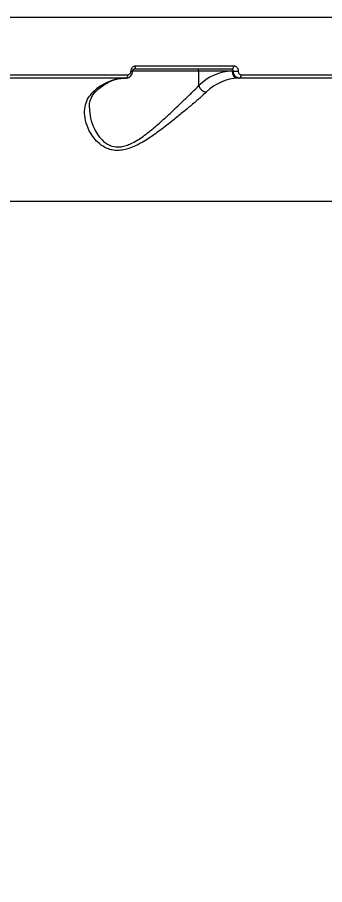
# Model space of a CAD drawing. Header units: millimetres. Extents: x -8327 to 9087, y -6583 to 5996.
# Drawn here: x 5756.7 to 5842.6, y -15.4 to 226.9 of the extents above; entities that cross this region are included whole.
import ezdxf

# ---------------------------------------------------------------- set-up
doc = ezdxf.new("R2010")
doc.units = ezdxf.units.MM
for name, color, linetype in [('DIKOM_ОБЪЕКТ', 7, 'Continuous'), ('DIKOM_РАЗМЕР_ЗОНА', 7, 'Continuous'), ('DIKOM_РАЗМЕР_ОБЪЕКТА', 7, 'Continuous')]:
    doc.layers.add(name, color=color, linetype=linetype)
doc.styles.add('style1', font='arial.ttf', dxfattribs={"width": 0.8})
doc.dimstyles.new('1-50', dxfattribs={"dimtxt": 300, "dimasz": 200, "dimexe": 100, "dimexo": 0, "dimgap": 100, "dimtad": 1, "dimtxsty": 'style1', "dimcen": 200, "dimclrd": 7, "dimclre": 7, "dimclrt": 7, "dimadec": 1, "dimazin": 2, "dimtfac": 1, "dimtmove": 0, "dimatfit": 2, "dimfxl": 0, "dimlwd": 25, "dimlwe": 18, "dimarcsym": 0})

# ---------------------------------------------------------------- blocks, each defined once
blk = doc.blocks.new('*D9')
at = {"layer": 'Defpoints', "color": 0, "transparency": 16777216}
for p in [(7087.37, 843.9), (-4957.59, 227.93), (7087.37, -4838.64)]:
    blk.add_point(p, dxfattribs=at)
at = {"layer": 'DIKOM_РАЗМЕР_ОБЪЕКТА', "color": 7, "lineweight": 18, "transparency": 16777216}
for p, q in [((7087.37, 843.9), (7087.37, -4938.64)), ((-4957.59, 227.93), (-4957.59, -4938.64))]:
    blk.add_line(p, q, dxfattribs=at)
at = {"layer": 'DIKOM_РАЗМЕР_ОБЪЕКТА', "color": 7, "lineweight": 25, "transparency": 16777216}
blk.add_line((-4757.59, -4838.64), (6887.37, -4838.64), dxfattribs=at)
at = {"layer": 'DIKOM_РАЗМЕР_ОБЪЕКТА', "color": 7, "transparency": 16777216}
for points in [[(-4757.59, -4805.31), (-4757.59, -4871.97), (-4957.59, -4838.64)], [(6887.37, -4805.31), (6887.37, -4871.97), (7087.37, -4838.64)]]:
    blk.add_solid(points, dxfattribs=at)
at = {"layer": 'DIKOM_РАЗМЕР_ОБЪЕКТА', "color": 7, "transparency": 16777216, "insert": (4098.94, -4585.47), "char_height": 300, "attachment_point": 5, "style": 'style1'}
blk.add_mtext('12040', dxfattribs=at)
blk = doc.blocks.new('*D12')
at = {"layer": 'Defpoints', "color": 0, "transparency": 16777216}
for p in [(-6501.58, 227.93), (9087.37, 227.93), (9087.37, -6483.3)]:
    blk.add_point(p, dxfattribs=at)
at = {"layer": 'DIKOM_РАЗМЕР_ЗОНА', "color": 7, "lineweight": 18, "transparency": 16777216}
for p, q in [((-6501.58, 227.93), (-6501.58, -6583.3)), ((9087.37, 227.93), (9087.37, -6583.3))]:
    blk.add_line(p, q, dxfattribs=at)
at = {"layer": 'DIKOM_РАЗМЕР_ЗОНА', "color": 7, "lineweight": 25, "transparency": 16777216}
blk.add_line((-6301.58, -6483.3), (8887.37, -6483.3), dxfattribs=at)
at = {"layer": 'DIKOM_РАЗМЕР_ЗОНА', "color": 7, "transparency": 16777216}
for points in [[(-6301.58, -6449.97), (-6301.58, -6516.64), (-6501.58, -6483.3)], [(8887.37, -6449.97), (8887.37, -6516.64), (9087.37, -6483.3)]]:
    blk.add_solid(points, dxfattribs=at)
at = {"layer": 'DIKOM_РАЗМЕР_ЗОНА', "color": 7, "transparency": 16777216, "insert": (2981.2, -6230.13), "char_height": 300, "attachment_point": 5, "style": 'style1'}
blk.add_mtext('15500', dxfattribs=at)

msp = doc.modelspace()

# ---------------------------------------------------------------- linework, layer by layer
at = {"layer": 'DIKOM_ОБЪЕКТ', "color": 7, "linetype": 'Continuous', "lineweight": 15}
for p, q in [((5959.632, 226.926), (5544.763, 226.926)), ((5789.784, 213.394), (5817.213, 213.394)), ((5716.448, 210.888), (5787.593, 210.888)), ((5807.471, 211.928), (5788.912, 211.928)), ((5816.698, 212.428), (5789.269, 212.428)), ((5807.471, 207.878), (5807.471, 211.928)), ((5816.739, 211.928), (5807.471, 211.928)), ((5817.099, 211.928), (5816.739, 211.928)), ((5819.308, 210.888), (5890.453, 210.888)), ((5787.078, 209.928), (5715.933, 209.928)), ((5818.793, 209.928), (5818.453, 209.928)), ((5889.938, 209.928), (5818.793, 209.928)), ((5880.764, 175.426), (5580.756, 175.426))]:
    msp.add_line(p, q, dxfattribs=at)
at = {"layer": 'DIKOM_ОБЪЕКТ', "color": 7, "linetype": 'Continuous', "lineweight": 15, "flags": 128}
for points in [[(5789.269, 212.428), (5789.368, 212.447), (5789.462, 212.501), (5789.55, 212.59), (5789.627, 212.709), (5789.691, 212.855), (5789.74, 213.022), (5789.771, 213.204), (5789.784, 213.394)], [(5816.698, 212.428), (5816.797, 212.447), (5816.892, 212.501), (5816.979, 212.59), (5817.057, 212.709), (5817.12, 212.855), (5817.169, 213.022), (5817.201, 213.204), (5817.213, 213.394)], [(5787.078, 209.928), (5787.176, 209.947), (5787.27, 210.001), (5787.358, 210.089), (5787.434, 210.207), (5787.499, 210.352), (5787.547, 210.518), (5787.579, 210.699), (5787.593, 210.888)], [(5818.793, 209.928), (5818.891, 209.947), (5818.985, 210.001), (5819.073, 210.089), (5819.15, 210.207), (5819.214, 210.352), (5819.263, 210.518), (5819.294, 210.699), (5819.308, 210.888)]]:
    msp.add_lwpolyline(points, dxfattribs=at)
at = {"layer": 'DIKOM_ОБЪЕКТ', "color": 7, "linetype": 'Continuous', "lineweight": 15}
for centre, radius, start, end in [((5788.62, 214.332), 2.446, 266.48299, 277.86703), ((5807.004, 211.962), 0.468, 355.91001, 85.30721), ((5817.237, 198.159), 13.779, 92.07282, 135.13954), ((5818.608, 211.796), 1.874, 175.94335, 265.25727), ((5818.422, 234.805), 22.915, 266.68997, 270.12194), ((5787.213, 196.814), 13.123, 92.07238, 135.13863), ((5818.928, 196.815), 13.122, 92.07246, 135.14082), ((5777.947, 207.384), 1.314, 268.43045, 311.70114), ((5809.778, 208.442), 2.375, 193.72174, 266.33416)]:
    msp.add_arc(centre, radius, start, end, dxfattribs=at)
for points, knots in [([(5791.793, -181.425), (5792.352, -181.186), (5794.848, -180.122), (5799.246, -177.921), (5804.978, -174.816), (5810.662, -171.385), (5816.296, -167.659), (5821.874, -163.633), (5827.393, -159.312), (5832.849, -154.7), (5838.237, -149.799), (5843.553, -144.614), (5848.793, -139.147), (5853.954, -133.405), (5859.03, -127.39), (5864.019, -121.108), (5868.917, -114.564), (5873.719, -107.761), (5878.424, -100.707), (5883.025, -93.405), (5887.522, -85.861), (5891.909, -78.082), (5896.184, -70.073), (5900.344, -61.839), (5904.386, -53.388), (5908.306, -44.726), (5912.101, -35.859), (5915.769, -26.794), (5919.309, -17.537), (5922.715, -8.096), (5925.986, 1.522), (5929.12, 11.31), (5932.114, 21.261), (5934.966, 31.368), (5937.674, 41.621), (5940.235, 52.015), (5942.649, 62.541), (5944.913, 73.191), (5947.025, 83.957), (5948.984, 94.832), (5950.788, 105.806), (5952.438, 116.872), (5953.929, 128.022), (5955.263, 139.246), (5956.437, 150.537), (5957.451, 161.886), (5958.305, 173.285), (5958.996, 184.725), (5959.526, 196.197), (5959.892, 207.693), (5960.081, 217.94), (5960.107, 224.353), (5960.117, 226.927)], [0, 0, 0, 0, 0.0058768, 0.0262675, 0.0466642, 0.0670671, 0.087475, 0.1078876, 0.1283047, 0.1487257, 0.16915, 0.1895772, 0.2100063, 0.2304374, 0.2508696, 0.2713028, 0.2917369, 0.3121714, 0.3326061, 0.3530404, 0.373475, 0.3939091, 0.4143426, 0.434776, 0.4552089, 0.4756412, 0.4960728, 0.5165038, 0.5369346, 0.5573646, 0.577794, 0.5982233, 0.6186517, 0.6390797, 0.6595072, 0.6799343, 0.7003611, 0.7207874, 0.7412133, 0.7616388, 0.7820641, 0.8024892, 0.8229139, 0.8433384, 0.8637627, 0.8841868, 0.9046108, 0.9250346, 0.9454584, 0.9658821, 0.9863058, 1, 1, 1, 1]), ([(5788.47, 211.89), (5788.479, 212.001), (5788.5, 212.281), (5788.662, 212.704), (5788.96, 213.085), (5789.349, 213.344), (5789.639, 213.377), (5789.784, 213.394)], [0, 0, 0, 0, 0.1418618, 0.3567426, 0.5713108, 0.7857499, 1, 1, 1, 1]), ([(5817.213, 213.394), (5817.308, 213.387), (5817.546, 213.368), (5817.904, 213.188), (5818.225, 212.848), (5818.438, 212.398), (5818.46, 212.059), (5818.471, 211.89)], [0, 0, 0, 0, 0.1406486, 0.3550601, 0.5698482, 0.7848798, 1, 1, 1, 1]), ([(5787.111, 209.948), (5787.163, 209.943), (5787.434, 209.92), (5787.916, 210.107), (5788.463, 210.518), (5788.824, 211.13), (5788.982, 211.632), (5788.95, 211.895), (5788.948, 211.91)], [0, 0, 0, 0, 0.0531698, 0.2781277, 0.5037768, 0.737534, 0.9841468, 1, 1, 1, 1]), ([(5787.593, 210.888), (5787.689, 210.899), (5787.882, 210.921), (5788.142, 211.094), (5788.342, 211.348), (5788.45, 211.63), (5788.465, 211.816), (5788.47, 211.89)], [0, 0, 0, 0, 0.2142216, 0.4284074, 0.6431627, 0.858074, 1, 1, 1, 1]), ([(5788.959, 211.909), (5788.959, 211.939), (5788.96, 212.026), (5789, 212.163), (5789.069, 212.294), (5789.15, 212.381), (5789.229, 212.426), (5789.257, 212.43), (5789.271, 212.428), (5789.272, 212.428)], [0, 0, 0, 0, 0.0835492, 0.233593, 0.3872813, 0.5495068, 0.73021, 0.990844, 1, 1, 1, 1]), ([(5817.099, 211.928), (5817.098, 211.985), (5817.095, 212.097), (5817.029, 212.247), (5816.927, 212.36), (5816.809, 212.42), (5816.73, 212.426), (5816.698, 212.428)], [0, 0, 0, 0, 0.2153659, 0.4304679, 0.6451679, 0.8593195, 1, 1, 1, 1]), ([(5818.793, 209.928), (5818.667, 209.938), (5818.349, 209.962), (5817.87, 210.202), (5817.439, 210.654), (5817.149, 211.253), (5817.116, 211.703), (5817.099, 211.928)], [0, 0, 0, 0, 0.1407831, 0.3554403, 0.5702667, 0.7851573, 1, 1, 1, 1]), ([(5818.471, 211.89), (5818.478, 211.778), (5818.493, 211.552), (5818.634, 211.252), (5818.848, 211.025), (5819.086, 210.905), (5819.245, 210.893), (5819.308, 210.888)], [0, 0, 0, 0, 0.2151602, 0.430161, 0.6450124, 0.8595386, 1, 1, 1, 1]), ([(5778.825, 206.407), (5779.094, 206.646), (5779.879, 207.344), (5781.207, 208.283), (5782.805, 209.127), (5784.422, 209.681), (5785.733, 209.905), (5786.508, 209.923), (5786.738, 209.928)], [0, 0, 0, 0, 0.1033872, 0.3019059, 0.5017326, 0.704745, 0.9124575, 1, 1, 1, 1]), ([(5809.626, 206.071), (5809.009, 205.516), (5807.773, 204.404), (5805.44, 202.427), (5802.9, 200.305), (5799.972, 197.929), (5796.683, 195.349), (5793.047, 192.79), (5789.465, 190.755), (5786.507, 189.803), (5784.375, 189.685), (5782.83, 189.897), (5781.414, 190.42), (5779.89, 191.341), (5778.425, 192.72), (5776.942, 194.821), (5775.832, 197.374), (5775.386, 200.092), (5775.653, 202.5), (5776.437, 204.489), (5777.447, 205.573), (5777.911, 206.071)], [0, 0, 0, 0, 0.0554765, 0.111024, 0.1664958, 0.2220059, 0.2900263, 0.3579649, 0.4226777, 0.4774094, 0.5052497, 0.5330961, 0.5627121, 0.5923753, 0.6404304, 0.6885832, 0.7603272, 0.8320631, 0.8910022, 0.9498679, 1, 1, 1, 1]), ([(5776.84, 201.64), (5776.836, 201.69), (5776.788, 202.266), (5776.967, 203.26), (5777.382, 204.536), (5777.996, 205.569), (5778.576, 206.145), (5778.837, 206.403)], [0, 0, 0, 0, 0.0260848, 0.2985461, 0.5705114, 0.8073973, 1, 1, 1, 1]), ([(5776.841, 201.64), (5776.901, 200.682), (5777.024, 198.73), (5777.991, 196.087), (5779.264, 193.879), (5780.546, 192.429), (5781.901, 191.452), (5783.382, 190.799), (5784.822, 190.656), (5786.269, 190.848), (5787.458, 191.178), (5789.594, 192.122), (5792.367, 193.967), (5795.635, 196.64), (5798.607, 199.34), (5801.266, 201.825), (5803.588, 204.047), (5805.735, 206.12), (5806.892, 207.292), (5807.471, 207.878)], [0, 0, 0, 0, 0.08489877, 0.17306588, 0.23091776, 0.28862559, 0.32307086, 0.35742669, 0.40731704, 0.4206097, 0.45222761, 0.48390329, 0.56076043, 0.64370658, 0.72677147, 0.79525387, 0.8636999, 0.93189381, 1, 1, 1, 1])]:
    msp.add_open_spline(points, degree=3, knots=knots, dxfattribs=at)

# ---------------------------------------------------------------- dimensions: what is measured, and where the dimension line sits
at = {"layer": 'DIKOM_РАЗМЕР_ЗОНА'}
dim = msp.add_linear_dim(base=(9087.366, -6483.303), p1=(-6501.585, 227.929), p2=(9087.366, 227.928), text='15500', dimstyle='1-50', dxfattribs=at)
dim.commit()
dim.dimension.update_dxf_attribs({"geometry": '*D12', "text_midpoint": (2981.198, -6483.303), "dimtype": 160})
at = {"layer": 'DIKOM_РАЗМЕР_ОБЪЕКТА'}
dim = msp.add_linear_dim(base=(7087.366, -4838.641), p1=(-4957.594, 227.929), p2=(7087.366, 843.902), text='12040', dimstyle='1-50', dxfattribs=at)
dim.commit()
dim.dimension.update_dxf_attribs({"geometry": '*D9', "text_midpoint": (4098.945, -4838.641), "dimtype": 160})

doc.saveas('drawing.dxf')
